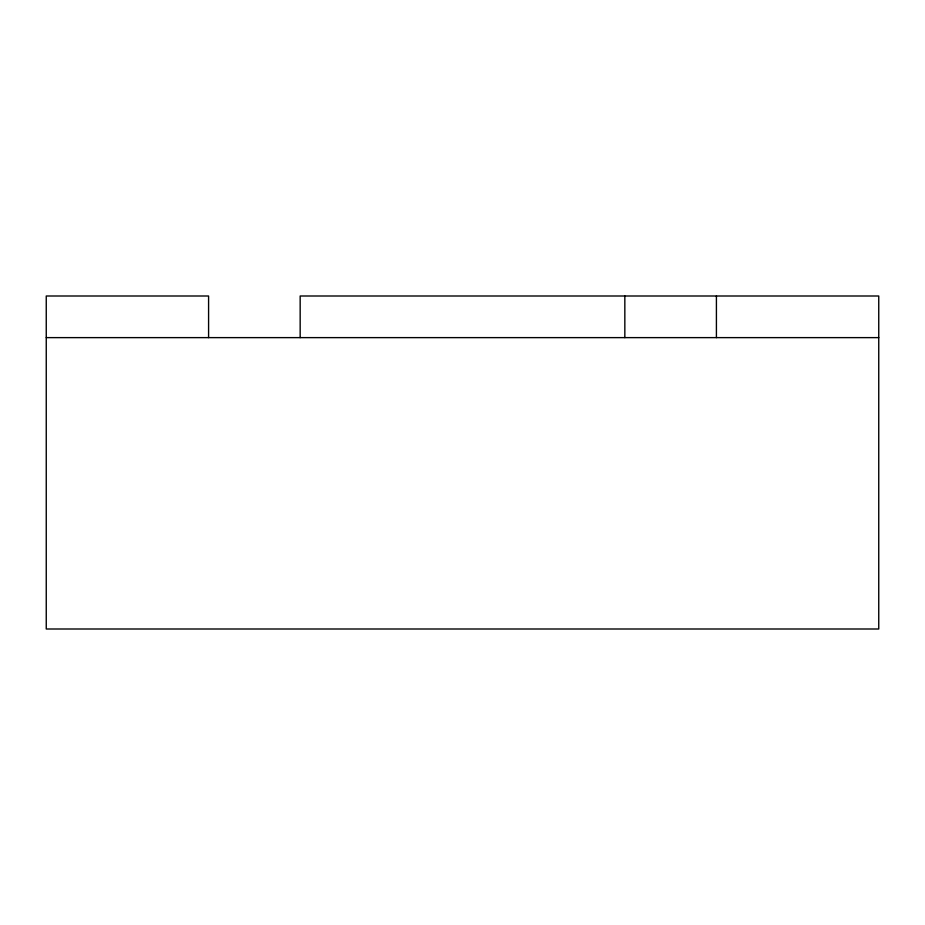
<?xml version="1.0" encoding="UTF-8"?>
<svg xmlns="http://www.w3.org/2000/svg" width="925" height="925" viewBox="0 0 925 925"><rect width="100%" height="100%" fill="white"/><g stroke="black" fill="none" stroke-linecap="round" stroke-linejoin="round"><path stroke-width="1.39" d="M46.25 337.625L878.75 337.625M716.413 296L716.413 337.625M624.837 296L624.837 337.625M300.163 337.625L300.163 296L878.75 296L878.75 629L46.25 629L46.25 296L208.588 296L208.588 337.625"/></g></svg>
